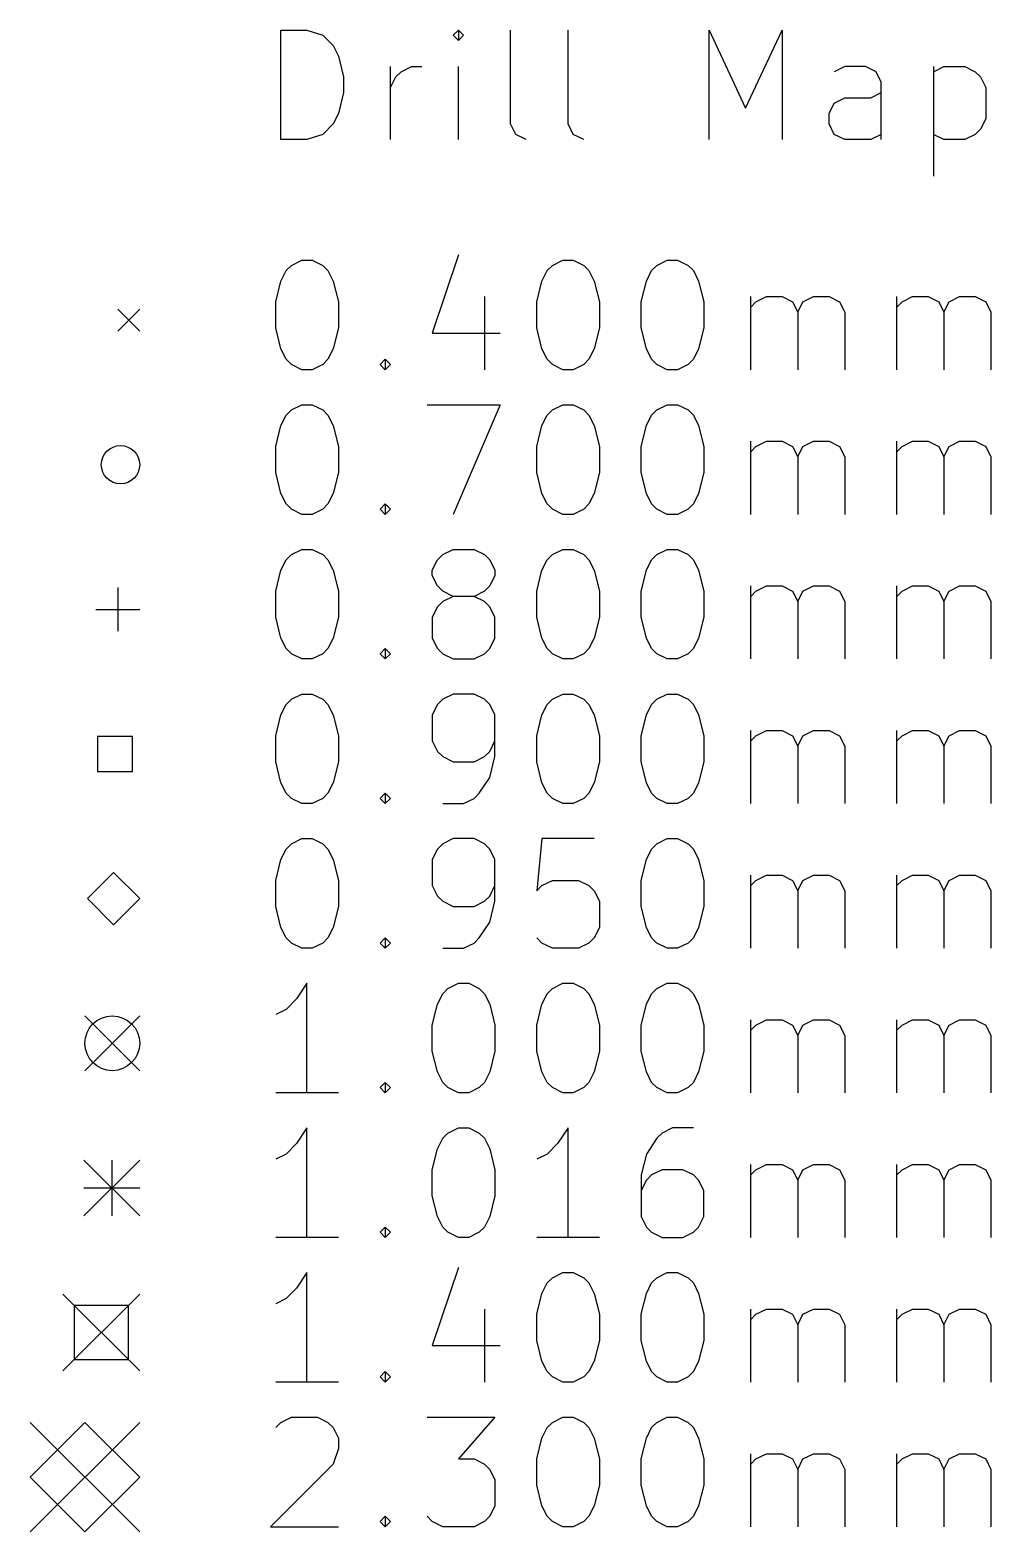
# Model space of a CAD drawing. Extents: x 123 to 280, y -151 to -68.
# Drawn here: x 122.77 to 140.29, y -150.34 to -122.93 of the extents above; entities that cross this region are included whole.
import ezdxf

# ---------------------------------------------------------------- set-up
doc = ezdxf.new("R2010")
doc.units = 0
doc.layers.add('BLACK', color=7, linetype='CONTINUOUS')

msp = doc.modelspace()

# ---------------------------------------------------------------- linework, layer by layer
at = {"layer": 'BLACK', "linetype": 'CONTINUOUS'}
for p, q in [((127.342, -124.93), (127.342, -122.93)), ((127.342, -122.93), (127.818, -122.93)), ((127.818, -122.93), (128.104, -123.025)), ((128.104, -123.025), (128.295, -123.215)), ((130.58, -122.93), (130.485, -123.025)), ((130.485, -123.025), (130.58, -123.12)), ((130.676, -123.025), (130.58, -122.93)), ((130.58, -122.93), (130.58, -123.12)), ((130.58, -123.12), (130.676, -123.025)), ((131.533, -124.644), (131.533, -122.93)), ((132.58, -124.644), (132.58, -122.93)), ((135.152, -124.93), (135.152, -122.93)), ((135.152, -122.93), (135.818, -124.358)), ((135.818, -124.358), (136.485, -122.93)), ((136.485, -122.93), (136.485, -124.93)), ((128.295, -123.215), (128.39, -123.406)), ((128.39, -123.406), (128.485, -123.787)), ((129.342, -124.93), (129.342, -123.596)), ((129.533, -123.692), (129.723, -123.596)), ((129.723, -123.596), (129.914, -123.596)), ((130.58, -124.93), (130.58, -123.596)), ((137.628, -123.596), (137.437, -123.692)), ((138.009, -123.596), (137.628, -123.596)), ((138.199, -123.692), (138.009, -123.596)), ((139.247, -123.596), (139.247, -125.596)), ((139.247, -123.692), (139.437, -123.596)), ((139.437, -123.596), (139.818, -123.596)), ((139.818, -123.596), (140.009, -123.692)), ((128.485, -123.787), (128.485, -124.073)), ((129.342, -123.977), (129.437, -123.787)), ((129.437, -123.787), (129.533, -123.692)), ((138.295, -123.882), (138.199, -123.692)), ((138.295, -124.93), (138.295, -123.882)), ((140.009, -123.692), (140.104, -123.787)), ((140.104, -123.787), (140.199, -123.977)), ((128.485, -124.073), (128.39, -124.454)), ((137.437, -124.263), (137.628, -124.168)), ((137.628, -124.168), (138.104, -124.168)), ((138.104, -124.168), (138.295, -124.073)), ((140.199, -123.977), (140.199, -124.549)), ((128.39, -124.454), (128.295, -124.644)), ((137.342, -124.454), (137.437, -124.263)), ((137.342, -124.644), (137.342, -124.454)), ((128.295, -124.644), (128.104, -124.835)), ((131.628, -124.835), (131.533, -124.644)), ((132.676, -124.835), (132.58, -124.644)), ((137.437, -124.835), (137.342, -124.644)), ((140.199, -124.549), (140.104, -124.739)), ((127.818, -124.93), (127.342, -124.93)), ((128.104, -124.835), (127.818, -124.93)), ((131.818, -124.93), (131.628, -124.835)), ((132.866, -124.93), (132.676, -124.835)), ((137.628, -124.93), (137.437, -124.835)), ((138.104, -124.93), (137.628, -124.93)), ((138.295, -124.835), (138.104, -124.93)), ((139.437, -124.93), (139.247, -124.835)), ((139.818, -124.93), (139.437, -124.93)), ((140.009, -124.835), (139.818, -124.93)), ((140.104, -124.739), (140.009, -124.835)), ((127.533, -127.225), (127.723, -127.13)), ((127.723, -127.13), (127.914, -127.13)), ((127.914, -127.13), (128.104, -127.225)), ((130.58, -127.035), (130.104, -128.463)), ((132.295, -127.225), (132.485, -127.13)), ((132.485, -127.13), (132.676, -127.13)), ((132.676, -127.13), (132.866, -127.225)), ((134.199, -127.225), (134.39, -127.13)), ((134.39, -127.13), (134.58, -127.13)), ((134.58, -127.13), (134.771, -127.225)), ((127.342, -127.511), (127.437, -127.32)), ((127.437, -127.32), (127.533, -127.225)), ((128.104, -127.225), (128.199, -127.32)), ((128.199, -127.32), (128.295, -127.511)), ((132.104, -127.511), (132.199, -127.32)), ((132.199, -127.32), (132.295, -127.225)), ((132.866, -127.225), (132.961, -127.32)), ((132.961, -127.32), (133.056, -127.511)), ((134.009, -127.511), (134.104, -127.32)), ((134.104, -127.32), (134.199, -127.225)), ((134.771, -127.225), (134.866, -127.32)), ((134.866, -127.32), (134.961, -127.511)), ((127.247, -127.892), (127.342, -127.511)), ((128.295, -127.511), (128.39, -127.892)), ((132.009, -127.892), (132.104, -127.511)), ((133.056, -127.511), (133.152, -127.892)), ((133.914, -127.892), (134.009, -127.511)), ((134.961, -127.511), (135.056, -127.892)), ((124.366, -128.025), (124.766, -128.425)), ((124.766, -128.025), (124.366, -128.425)), ((127.247, -128.368), (127.247, -127.892)), ((128.39, -127.892), (128.39, -128.368)), ((131.056, -127.796), (131.056, -129.13)), ((132.009, -128.368), (132.009, -127.892)), ((133.152, -127.892), (133.152, -128.368)), ((133.914, -128.368), (133.914, -127.892)), ((135.056, -127.892), (135.056, -128.368)), ((135.914, -129.13), (135.914, -127.796)), ((135.914, -127.987), (136.009, -127.892)), ((136.009, -127.892), (136.199, -127.796)), ((136.199, -127.796), (136.485, -127.796)), ((136.485, -127.796), (136.676, -127.892)), ((136.676, -127.892), (136.771, -128.082)), ((136.771, -128.082), (136.866, -127.892)), ((136.866, -127.892), (137.056, -127.796)), ((137.056, -127.796), (137.342, -127.796)), ((137.342, -127.796), (137.533, -127.892)), ((137.533, -127.892), (137.628, -128.082)), ((138.58, -129.13), (138.58, -127.796)), ((138.58, -127.987), (138.676, -127.892)), ((138.676, -127.892), (138.866, -127.796)), ((138.866, -127.796), (139.152, -127.796)), ((139.152, -127.796), (139.342, -127.892)), ((139.342, -127.892), (139.437, -128.082)), ((139.437, -128.082), (139.533, -127.892)), ((139.533, -127.892), (139.723, -127.796)), ((139.723, -127.796), (140.009, -127.796)), ((140.009, -127.796), (140.199, -127.892)), ((140.199, -127.892), (140.295, -128.082)), ((136.771, -128.082), (136.771, -129.13)), ((137.628, -128.082), (137.628, -129.13)), ((139.437, -128.082), (139.437, -129.13)), ((140.295, -128.082), (140.295, -129.13)), ((127.342, -128.749), (127.247, -128.368)), ((128.39, -128.368), (128.295, -128.749)), ((130.104, -128.463), (131.342, -128.463)), ((132.104, -128.749), (132.009, -128.368)), ((133.152, -128.368), (133.056, -128.749)), ((134.009, -128.749), (133.914, -128.368)), ((135.056, -128.368), (134.961, -128.749)), ((127.437, -128.939), (127.342, -128.749)), ((128.295, -128.749), (128.199, -128.939)), ((132.199, -128.939), (132.104, -128.749)), ((133.056, -128.749), (132.961, -128.939)), ((134.104, -128.939), (134.009, -128.749)), ((134.961, -128.749), (134.866, -128.939)), ((127.533, -129.035), (127.437, -128.939)), ((127.723, -129.13), (127.533, -129.035)), ((128.104, -129.035), (127.914, -129.13)), ((128.199, -128.939), (128.104, -129.035)), ((129.152, -129.035), (129.247, -128.939)), ((129.247, -129.13), (129.152, -129.035)), ((129.247, -128.939), (129.342, -129.035)), ((129.247, -128.939), (129.247, -129.13)), ((129.342, -129.035), (129.247, -129.13)), ((132.295, -129.035), (132.199, -128.939)), ((132.485, -129.13), (132.295, -129.035)), ((132.866, -129.035), (132.676, -129.13)), ((132.961, -128.939), (132.866, -129.035)), ((134.199, -129.035), (134.104, -128.939)), ((134.39, -129.13), (134.199, -129.035)), ((134.771, -129.035), (134.58, -129.13)), ((134.866, -128.939), (134.771, -129.035)), ((127.914, -129.13), (127.723, -129.13)), ((132.676, -129.13), (132.485, -129.13)), ((134.58, -129.13), (134.39, -129.13)), ((127.437, -129.96), (127.533, -129.865)), ((127.533, -129.865), (127.723, -129.77)), ((127.723, -129.77), (127.914, -129.77)), ((127.914, -129.77), (128.104, -129.865)), ((128.104, -129.865), (128.199, -129.96)), ((130.009, -129.77), (131.342, -129.77)), ((131.342, -129.77), (130.485, -131.77)), ((132.199, -129.96), (132.295, -129.865)), ((132.295, -129.865), (132.485, -129.77)), ((132.485, -129.77), (132.676, -129.77)), ((132.676, -129.77), (132.866, -129.865)), ((132.866, -129.865), (132.961, -129.96)), ((134.104, -129.96), (134.199, -129.865)), ((134.199, -129.865), (134.39, -129.77)), ((134.39, -129.77), (134.58, -129.77)), ((134.58, -129.77), (134.771, -129.865)), ((134.771, -129.865), (134.866, -129.96)), ((127.247, -130.532), (127.342, -130.151)), ((127.342, -130.151), (127.437, -129.96)), ((128.199, -129.96), (128.295, -130.151)), ((128.295, -130.151), (128.39, -130.532)), ((132.009, -130.532), (132.104, -130.151)), ((132.104, -130.151), (132.199, -129.96)), ((132.961, -129.96), (133.056, -130.151)), ((133.056, -130.151), (133.152, -130.532)), ((133.914, -130.532), (134.009, -130.151)), ((134.009, -130.151), (134.104, -129.96)), ((134.866, -129.96), (134.961, -130.151)), ((134.961, -130.151), (135.056, -130.532)), ((135.914, -131.77), (135.914, -130.436)), ((136.009, -130.532), (136.199, -130.436)), ((136.199, -130.436), (136.485, -130.436)), ((136.485, -130.436), (136.676, -130.532)), ((136.866, -130.532), (137.056, -130.436)), ((137.056, -130.436), (137.342, -130.436)), ((137.342, -130.436), (137.533, -130.532)), ((138.58, -131.77), (138.58, -130.436)), ((138.676, -130.532), (138.866, -130.436)), ((138.866, -130.436), (139.152, -130.436)), ((139.152, -130.436), (139.342, -130.532)), ((139.533, -130.532), (139.723, -130.436)), ((139.723, -130.436), (140.009, -130.436)), ((140.009, -130.436), (140.199, -130.532)), ((127.247, -131.008), (127.247, -130.532)), ((128.39, -130.532), (128.39, -131.008)), ((132.009, -131.008), (132.009, -130.532)), ((133.152, -130.532), (133.152, -131.008)), ((133.914, -131.008), (133.914, -130.532)), ((135.056, -130.532), (135.056, -131.008)), ((135.914, -130.627), (136.009, -130.532)), ((136.676, -130.532), (136.771, -130.722)), ((136.771, -130.722), (136.866, -130.532)), ((136.771, -130.722), (136.771, -131.77)), ((137.533, -130.532), (137.628, -130.722)), ((137.628, -130.722), (137.628, -131.77)), ((138.58, -130.627), (138.676, -130.532)), ((139.342, -130.532), (139.437, -130.722)), ((139.437, -130.722), (139.533, -130.532)), ((139.437, -130.722), (139.437, -131.77)), ((140.199, -130.532), (140.295, -130.722)), ((140.295, -130.722), (140.295, -131.77)), ((127.342, -131.389), (127.247, -131.008)), ((128.39, -131.008), (128.295, -131.389)), ((132.104, -131.389), (132.009, -131.008)), ((133.152, -131.008), (133.056, -131.389)), ((134.009, -131.389), (133.914, -131.008)), ((135.056, -131.008), (134.961, -131.389)), ((127.437, -131.579), (127.342, -131.389)), ((127.533, -131.675), (127.437, -131.579)), ((128.199, -131.579), (128.104, -131.675)), ((128.295, -131.389), (128.199, -131.579)), ((129.152, -131.675), (129.247, -131.579)), ((129.247, -131.579), (129.342, -131.675)), ((129.247, -131.579), (129.247, -131.77)), ((132.199, -131.579), (132.104, -131.389)), ((132.295, -131.675), (132.199, -131.579)), ((132.961, -131.579), (132.866, -131.675)), ((133.056, -131.389), (132.961, -131.579)), ((134.104, -131.579), (134.009, -131.389)), ((134.199, -131.675), (134.104, -131.579)), ((134.866, -131.579), (134.771, -131.675)), ((134.961, -131.389), (134.866, -131.579)), ((127.723, -131.77), (127.533, -131.675)), ((127.914, -131.77), (127.723, -131.77)), ((128.104, -131.675), (127.914, -131.77)), ((129.247, -131.77), (129.152, -131.675)), ((129.342, -131.675), (129.247, -131.77)), ((132.485, -131.77), (132.295, -131.675)), ((132.676, -131.77), (132.485, -131.77)), ((132.866, -131.675), (132.676, -131.77)), ((134.39, -131.77), (134.199, -131.675)), ((134.58, -131.77), (134.39, -131.77)), ((134.771, -131.675), (134.58, -131.77)), ((127.533, -132.505), (127.723, -132.41)), ((127.723, -132.41), (127.914, -132.41)), ((127.914, -132.41), (128.104, -132.505)), ((130.295, -132.505), (130.485, -132.41)), ((130.485, -132.41), (130.866, -132.41)), ((130.866, -132.41), (131.056, -132.505)), ((132.295, -132.505), (132.485, -132.41)), ((132.485, -132.41), (132.676, -132.41)), ((132.676, -132.41), (132.866, -132.505)), ((134.199, -132.505), (134.39, -132.41)), ((134.39, -132.41), (134.58, -132.41)), ((134.58, -132.41), (134.771, -132.505)), ((127.342, -132.791), (127.437, -132.6)), ((127.437, -132.6), (127.533, -132.505)), ((128.104, -132.505), (128.199, -132.6)), ((128.199, -132.6), (128.295, -132.791)), ((130.104, -132.791), (130.199, -132.6)), ((130.199, -132.6), (130.295, -132.505)), ((131.056, -132.505), (131.152, -132.6)), ((131.152, -132.6), (131.247, -132.791)), ((132.104, -132.791), (132.199, -132.6)), ((132.199, -132.6), (132.295, -132.505)), ((132.866, -132.505), (132.961, -132.6)), ((132.961, -132.6), (133.056, -132.791)), ((134.009, -132.791), (134.104, -132.6)), ((134.104, -132.6), (134.199, -132.505)), ((134.771, -132.505), (134.866, -132.6)), ((134.866, -132.6), (134.961, -132.791)), ((127.247, -133.172), (127.342, -132.791)), ((128.295, -132.791), (128.39, -133.172)), ((130.104, -132.886), (130.104, -132.791)), ((130.199, -133.076), (130.104, -132.886)), ((131.247, -132.886), (131.152, -133.076)), ((131.247, -132.791), (131.247, -132.886)), ((132.009, -133.172), (132.104, -132.791)), ((133.056, -132.791), (133.152, -133.172)), ((133.914, -133.172), (134.009, -132.791)), ((134.961, -132.791), (135.056, -133.172)), ((124.366, -133.105), (124.366, -133.905)), ((127.247, -133.648), (127.247, -133.172)), ((128.39, -133.172), (128.39, -133.648)), ((130.295, -133.172), (130.199, -133.076)), ((130.485, -133.267), (130.295, -133.172)), ((131.056, -133.172), (130.866, -133.267)), ((131.152, -133.076), (131.056, -133.172)), ((132.009, -133.648), (132.009, -133.172)), ((133.152, -133.172), (133.152, -133.648)), ((133.914, -133.648), (133.914, -133.172)), ((135.056, -133.172), (135.056, -133.648)), ((135.914, -134.41), (135.914, -133.076)), ((135.914, -133.267), (136.009, -133.172)), ((136.009, -133.172), (136.199, -133.076)), ((136.199, -133.076), (136.485, -133.076)), ((136.485, -133.076), (136.676, -133.172)), ((136.676, -133.172), (136.771, -133.362)), ((136.771, -133.362), (136.866, -133.172)), ((136.866, -133.172), (137.056, -133.076)), ((137.056, -133.076), (137.342, -133.076)), ((137.342, -133.076), (137.533, -133.172)), ((137.533, -133.172), (137.628, -133.362)), ((138.58, -134.41), (138.58, -133.076)), ((138.58, -133.267), (138.676, -133.172)), ((138.676, -133.172), (138.866, -133.076)), ((138.866, -133.076), (139.152, -133.076)), ((139.152, -133.076), (139.342, -133.172)), ((139.342, -133.172), (139.437, -133.362)), ((139.437, -133.362), (139.533, -133.172)), ((139.533, -133.172), (139.723, -133.076)), ((139.723, -133.076), (140.009, -133.076)), ((140.009, -133.076), (140.199, -133.172)), ((140.199, -133.172), (140.295, -133.362)), ((123.966, -133.505), (124.766, -133.505)), ((130.199, -133.457), (130.104, -133.648)), ((130.295, -133.362), (130.199, -133.457)), ((130.485, -133.267), (130.295, -133.362)), ((130.866, -133.267), (130.485, -133.267)), ((131.056, -133.362), (130.866, -133.267)), ((131.152, -133.457), (131.056, -133.362)), ((131.247, -133.648), (131.152, -133.457)), ((136.771, -133.362), (136.771, -134.41)), ((137.628, -133.362), (137.628, -134.41)), ((139.437, -133.362), (139.437, -134.41)), ((140.295, -133.362), (140.295, -134.41)), ((127.342, -134.029), (127.247, -133.648)), ((128.39, -133.648), (128.295, -134.029)), ((130.104, -133.648), (130.104, -134.029)), ((131.247, -134.029), (131.247, -133.648)), ((132.104, -134.029), (132.009, -133.648)), ((133.152, -133.648), (133.056, -134.029)), ((134.009, -134.029), (133.914, -133.648)), ((135.056, -133.648), (134.961, -134.029)), ((127.437, -134.219), (127.342, -134.029)), ((128.295, -134.029), (128.199, -134.219)), ((130.104, -134.029), (130.199, -134.219)), ((131.152, -134.219), (131.247, -134.029)), ((132.199, -134.219), (132.104, -134.029)), ((133.056, -134.029), (132.961, -134.219)), ((134.104, -134.219), (134.009, -134.029)), ((134.961, -134.029), (134.866, -134.219)), ((127.533, -134.315), (127.437, -134.219)), ((127.723, -134.41), (127.533, -134.315)), ((128.104, -134.315), (127.914, -134.41)), ((128.199, -134.219), (128.104, -134.315)), ((129.152, -134.315), (129.247, -134.219)), ((129.247, -134.41), (129.152, -134.315)), ((129.247, -134.219), (129.342, -134.315)), ((129.247, -134.219), (129.247, -134.41)), ((129.342, -134.315), (129.247, -134.41)), ((130.199, -134.219), (130.295, -134.315)), ((130.295, -134.315), (130.485, -134.41)), ((130.866, -134.41), (131.056, -134.315)), ((131.056, -134.315), (131.152, -134.219)), ((132.295, -134.315), (132.199, -134.219)), ((132.485, -134.41), (132.295, -134.315)), ((132.866, -134.315), (132.676, -134.41)), ((132.961, -134.219), (132.866, -134.315)), ((134.199, -134.315), (134.104, -134.219)), ((134.39, -134.41), (134.199, -134.315)), ((134.771, -134.315), (134.58, -134.41)), ((134.866, -134.219), (134.771, -134.315)), ((127.914, -134.41), (127.723, -134.41)), ((130.485, -134.41), (130.866, -134.41)), ((132.676, -134.41), (132.485, -134.41)), ((134.58, -134.41), (134.39, -134.41)), ((127.437, -135.24), (127.533, -135.145)), ((127.533, -135.145), (127.723, -135.05)), ((127.723, -135.05), (127.914, -135.05)), ((127.914, -135.05), (128.104, -135.145)), ((128.104, -135.145), (128.199, -135.24)), ((130.295, -135.145), (130.199, -135.24)), ((130.485, -135.05), (130.295, -135.145)), ((130.866, -135.05), (130.485, -135.05)), ((131.056, -135.145), (130.866, -135.05)), ((131.152, -135.24), (131.056, -135.145)), ((132.199, -135.24), (132.295, -135.145)), ((132.295, -135.145), (132.485, -135.05)), ((132.485, -135.05), (132.676, -135.05)), ((132.676, -135.05), (132.866, -135.145)), ((132.866, -135.145), (132.961, -135.24)), ((134.104, -135.24), (134.199, -135.145)), ((134.199, -135.145), (134.39, -135.05)), ((134.39, -135.05), (134.58, -135.05)), ((134.58, -135.05), (134.771, -135.145)), ((134.771, -135.145), (134.866, -135.24)), ((127.342, -135.431), (127.437, -135.24)), ((128.199, -135.24), (128.295, -135.431)), ((130.199, -135.24), (130.104, -135.431)), ((131.247, -135.431), (131.152, -135.24)), ((132.104, -135.431), (132.199, -135.24)), ((132.961, -135.24), (133.056, -135.431)), ((134.009, -135.431), (134.104, -135.24)), ((134.866, -135.24), (134.961, -135.431)), ((127.247, -135.812), (127.342, -135.431)), ((128.295, -135.431), (128.39, -135.812)), ((130.104, -135.431), (130.104, -135.907)), ((131.247, -136.193), (131.247, -135.431)), ((132.009, -135.812), (132.104, -135.431)), ((133.056, -135.431), (133.152, -135.812)), ((133.914, -135.812), (134.009, -135.431)), ((134.961, -135.431), (135.056, -135.812)), ((124.634, -135.827), (123.998, -135.827)), ((123.998, -135.827), (123.998, -136.463)), ((124.634, -136.463), (124.634, -135.827)), ((127.247, -136.288), (127.247, -135.812)), ((128.39, -135.812), (128.39, -136.288)), ((130.104, -135.907), (130.199, -136.097)), ((131.152, -136.097), (131.247, -135.907)), ((132.009, -136.288), (132.009, -135.812)), ((133.152, -135.812), (133.152, -136.288)), ((133.914, -136.288), (133.914, -135.812)), ((135.056, -135.812), (135.056, -136.288)), ((135.914, -137.05), (135.914, -135.716)), ((135.914, -135.907), (136.009, -135.812)), ((136.009, -135.812), (136.199, -135.716)), ((136.199, -135.716), (136.485, -135.716)), ((136.485, -135.716), (136.676, -135.812)), ((136.676, -135.812), (136.771, -136.002)), ((136.771, -136.002), (136.866, -135.812)), ((136.866, -135.812), (137.056, -135.716)), ((137.056, -135.716), (137.342, -135.716)), ((137.342, -135.716), (137.533, -135.812)), ((137.533, -135.812), (137.628, -136.002)), ((138.58, -137.05), (138.58, -135.716)), ((138.58, -135.907), (138.676, -135.812)), ((138.676, -135.812), (138.866, -135.716)), ((138.866, -135.716), (139.152, -135.716)), ((139.152, -135.716), (139.342, -135.812)), ((139.342, -135.812), (139.437, -136.002)), ((139.437, -136.002), (139.533, -135.812)), ((139.533, -135.812), (139.723, -135.716)), ((139.723, -135.716), (140.009, -135.716)), ((140.009, -135.716), (140.199, -135.812)), ((140.199, -135.812), (140.295, -136.002)), ((130.199, -136.097), (130.295, -136.193)), ((130.295, -136.193), (130.485, -136.288)), ((130.866, -136.288), (131.056, -136.193)), ((131.056, -136.193), (131.152, -136.097)), ((131.152, -136.574), (131.247, -136.193)), ((136.771, -136.002), (136.771, -137.05)), ((137.628, -136.002), (137.628, -137.05)), ((139.437, -136.002), (139.437, -137.05)), ((140.295, -136.002), (140.295, -137.05)), ((123.998, -136.463), (124.634, -136.463)), ((127.342, -136.669), (127.247, -136.288)), ((128.39, -136.288), (128.295, -136.669)), ((130.485, -136.288), (130.866, -136.288)), ((132.104, -136.669), (132.009, -136.288)), ((133.152, -136.288), (133.056, -136.669)), ((134.009, -136.669), (133.914, -136.288)), ((135.056, -136.288), (134.961, -136.669)), ((127.437, -136.859), (127.342, -136.669)), ((128.295, -136.669), (128.199, -136.859)), ((130.961, -136.859), (131.152, -136.574)), ((132.199, -136.859), (132.104, -136.669)), ((133.056, -136.669), (132.961, -136.859)), ((134.104, -136.859), (134.009, -136.669)), ((134.961, -136.669), (134.866, -136.859)), ((127.533, -136.955), (127.437, -136.859)), ((127.723, -137.05), (127.533, -136.955)), ((127.914, -137.05), (127.723, -137.05)), ((128.104, -136.955), (127.914, -137.05)), ((128.199, -136.859), (128.104, -136.955)), ((129.152, -136.955), (129.247, -136.859)), ((129.247, -137.05), (129.152, -136.955)), ((129.247, -136.859), (129.342, -136.955)), ((129.247, -136.859), (129.247, -137.05)), ((129.342, -136.955), (129.247, -137.05)), ((130.295, -137.05), (130.676, -137.05)), ((130.676, -137.05), (130.866, -136.955)), ((130.866, -136.955), (130.961, -136.859)), ((132.295, -136.955), (132.199, -136.859)), ((132.485, -137.05), (132.295, -136.955)), ((132.676, -137.05), (132.485, -137.05)), ((132.866, -136.955), (132.676, -137.05)), ((132.961, -136.859), (132.866, -136.955)), ((134.199, -136.955), (134.104, -136.859)), ((134.39, -137.05), (134.199, -136.955)), ((134.58, -137.05), (134.39, -137.05)), ((134.771, -136.955), (134.58, -137.05)), ((134.866, -136.859), (134.771, -136.955)), ((127.342, -138.071), (127.437, -137.88)), ((127.437, -137.88), (127.533, -137.785)), ((127.533, -137.785), (127.723, -137.69)), ((127.723, -137.69), (127.914, -137.69)), ((127.914, -137.69), (128.104, -137.785)), ((128.104, -137.785), (128.199, -137.88)), ((128.199, -137.88), (128.295, -138.071)), ((130.199, -137.88), (130.104, -138.071)), ((130.295, -137.785), (130.199, -137.88)), ((130.485, -137.69), (130.295, -137.785)), ((130.866, -137.69), (130.485, -137.69)), ((131.056, -137.785), (130.866, -137.69)), ((131.152, -137.88), (131.056, -137.785)), ((131.247, -138.071), (131.152, -137.88)), ((132.104, -137.69), (132.009, -138.642)), ((133.056, -137.69), (132.104, -137.69)), ((134.009, -138.071), (134.104, -137.88)), ((134.104, -137.88), (134.199, -137.785)), ((134.199, -137.785), (134.39, -137.69)), ((134.39, -137.69), (134.58, -137.69)), ((134.58, -137.69), (134.771, -137.785)), ((134.771, -137.785), (134.866, -137.88)), ((134.866, -137.88), (134.961, -138.071)), ((127.247, -138.452), (127.342, -138.071)), ((128.295, -138.071), (128.39, -138.452)), ((130.104, -138.071), (130.104, -138.547)), ((131.247, -138.833), (131.247, -138.071)), ((133.914, -138.452), (134.009, -138.071)), ((134.961, -138.071), (135.056, -138.452)), ((124.291, -138.31), (123.816, -138.785)), ((124.766, -138.785), (124.291, -138.31)), ((135.914, -139.69), (135.914, -138.356)), ((136.009, -138.452), (136.199, -138.356)), ((136.199, -138.356), (136.485, -138.356)), ((136.485, -138.356), (136.676, -138.452)), ((136.866, -138.452), (137.056, -138.356)), ((137.056, -138.356), (137.342, -138.356)), ((137.342, -138.356), (137.533, -138.452)), ((138.58, -139.69), (138.58, -138.356)), ((138.676, -138.452), (138.866, -138.356)), ((138.866, -138.356), (139.152, -138.356)), ((139.152, -138.356), (139.342, -138.452)), ((139.533, -138.452), (139.723, -138.356)), ((139.723, -138.356), (140.009, -138.356)), ((140.009, -138.356), (140.199, -138.452)), ((127.247, -138.928), (127.247, -138.452)), ((128.39, -138.452), (128.39, -138.928)), ((130.104, -138.547), (130.199, -138.737)), ((131.152, -138.737), (131.247, -138.547)), ((132.009, -138.642), (132.104, -138.547)), ((132.104, -138.547), (132.295, -138.452)), ((132.295, -138.452), (132.771, -138.452)), ((132.771, -138.452), (132.961, -138.547)), ((132.961, -138.547), (133.056, -138.642)), ((133.056, -138.642), (133.152, -138.833)), ((133.914, -138.928), (133.914, -138.452)), ((135.056, -138.452), (135.056, -138.928)), ((135.914, -138.547), (136.009, -138.452)), ((136.676, -138.452), (136.771, -138.642)), ((136.771, -138.642), (136.866, -138.452)), ((136.771, -138.642), (136.771, -139.69)), ((137.533, -138.452), (137.628, -138.642)), ((137.628, -138.642), (137.628, -139.69)), ((138.58, -138.547), (138.676, -138.452)), ((139.342, -138.452), (139.437, -138.642)), ((139.437, -138.642), (139.533, -138.452)), ((139.437, -138.642), (139.437, -139.69)), ((140.199, -138.452), (140.295, -138.642)), ((140.295, -138.642), (140.295, -139.69)), ((123.816, -138.785), (124.291, -139.26)), ((124.291, -139.26), (124.766, -138.785)), ((127.342, -139.309), (127.247, -138.928)), ((128.39, -138.928), (128.295, -139.309)), ((130.199, -138.737), (130.295, -138.833)), ((130.295, -138.833), (130.485, -138.928)), ((130.485, -138.928), (130.866, -138.928)), ((130.866, -138.928), (131.056, -138.833)), ((131.056, -138.833), (131.152, -138.737)), ((131.152, -139.214), (131.247, -138.833)), ((133.152, -138.833), (133.152, -139.309)), ((134.009, -139.309), (133.914, -138.928)), ((135.056, -138.928), (134.961, -139.309)), ((130.961, -139.499), (131.152, -139.214)), ((127.437, -139.499), (127.342, -139.309)), ((127.533, -139.595), (127.437, -139.499)), ((128.199, -139.499), (128.104, -139.595)), ((128.295, -139.309), (128.199, -139.499)), ((129.152, -139.595), (129.247, -139.499)), ((129.247, -139.499), (129.342, -139.595)), ((129.247, -139.499), (129.247, -139.69)), ((130.866, -139.595), (130.961, -139.499)), ((132.104, -139.595), (132.009, -139.499)), ((133.056, -139.499), (132.961, -139.595)), ((133.152, -139.309), (133.056, -139.499)), ((134.104, -139.499), (134.009, -139.309)), ((134.199, -139.595), (134.104, -139.499)), ((134.866, -139.499), (134.771, -139.595)), ((134.961, -139.309), (134.866, -139.499)), ((127.723, -139.69), (127.533, -139.595)), ((127.914, -139.69), (127.723, -139.69)), ((128.104, -139.595), (127.914, -139.69)), ((129.247, -139.69), (129.152, -139.595)), ((129.342, -139.595), (129.247, -139.69)), ((130.295, -139.69), (130.676, -139.69)), ((130.676, -139.69), (130.866, -139.595)), ((132.295, -139.69), (132.104, -139.595)), ((132.771, -139.69), (132.295, -139.69)), ((132.961, -139.595), (132.771, -139.69)), ((134.39, -139.69), (134.199, -139.595)), ((134.58, -139.69), (134.39, -139.69)), ((134.771, -139.595), (134.58, -139.69)), ((127.818, -140.33), (127.628, -140.615)), ((127.818, -142.33), (127.818, -140.33)), ((130.39, -140.425), (130.58, -140.33)), ((130.58, -140.33), (130.771, -140.33)), ((130.771, -140.33), (130.961, -140.425)), ((132.295, -140.425), (132.485, -140.33)), ((132.485, -140.33), (132.676, -140.33)), ((132.676, -140.33), (132.866, -140.425)), ((134.199, -140.425), (134.39, -140.33)), ((134.39, -140.33), (134.58, -140.33)), ((134.58, -140.33), (134.771, -140.425)), ((127.628, -140.615), (127.437, -140.806)), ((130.199, -140.711), (130.295, -140.52)), ((130.295, -140.52), (130.39, -140.425)), ((130.961, -140.425), (131.056, -140.52)), ((131.056, -140.52), (131.152, -140.711)), ((132.104, -140.711), (132.199, -140.52)), ((132.199, -140.52), (132.295, -140.425)), ((132.866, -140.425), (132.961, -140.52)), ((132.961, -140.52), (133.056, -140.711)), ((134.009, -140.711), (134.104, -140.52)), ((134.104, -140.52), (134.199, -140.425)), ((134.771, -140.425), (134.866, -140.52)), ((134.866, -140.52), (134.961, -140.711)), ((127.437, -140.806), (127.247, -140.901)), ((130.104, -141.092), (130.199, -140.711)), ((131.152, -140.711), (131.247, -141.092)), ((132.009, -141.092), (132.104, -140.711)), ((133.056, -140.711), (133.152, -141.092)), ((133.914, -141.092), (134.009, -140.711)), ((134.961, -140.711), (135.056, -141.092)), ((123.766, -140.925), (124.766, -141.925)), ((124.766, -140.925), (123.766, -141.925)), ((130.104, -141.568), (130.104, -141.092)), ((131.247, -141.092), (131.247, -141.568)), ((132.009, -141.568), (132.009, -141.092)), ((133.152, -141.092), (133.152, -141.568)), ((133.914, -141.568), (133.914, -141.092)), ((135.056, -141.092), (135.056, -141.568)), ((135.914, -142.33), (135.914, -140.996)), ((135.914, -141.187), (136.009, -141.092)), ((136.009, -141.092), (136.199, -140.996)), ((136.199, -140.996), (136.485, -140.996)), ((136.485, -140.996), (136.676, -141.092)), ((136.676, -141.092), (136.771, -141.282)), ((136.771, -141.282), (136.866, -141.092)), ((136.866, -141.092), (137.056, -140.996)), ((137.056, -140.996), (137.342, -140.996)), ((137.342, -140.996), (137.533, -141.092)), ((137.533, -141.092), (137.628, -141.282)), ((138.58, -142.33), (138.58, -140.996)), ((138.58, -141.187), (138.676, -141.092)), ((138.676, -141.092), (138.866, -140.996)), ((138.866, -140.996), (139.152, -140.996)), ((139.152, -140.996), (139.342, -141.092)), ((139.342, -141.092), (139.437, -141.282)), ((139.437, -141.282), (139.533, -141.092)), ((139.533, -141.092), (139.723, -140.996)), ((139.723, -140.996), (140.009, -140.996)), ((140.009, -140.996), (140.199, -141.092)), ((140.199, -141.092), (140.295, -141.282)), ((136.771, -141.282), (136.771, -142.33)), ((137.628, -141.282), (137.628, -142.33)), ((139.437, -141.282), (139.437, -142.33)), ((140.295, -141.282), (140.295, -142.33)), ((130.199, -141.949), (130.104, -141.568)), ((131.247, -141.568), (131.152, -141.949)), ((132.104, -141.949), (132.009, -141.568)), ((133.152, -141.568), (133.056, -141.949)), ((134.009, -141.949), (133.914, -141.568)), ((135.056, -141.568), (134.961, -141.949)), ((130.295, -142.139), (130.199, -141.949)), ((131.152, -141.949), (131.056, -142.139)), ((132.199, -142.139), (132.104, -141.949)), ((133.056, -141.949), (132.961, -142.139)), ((134.104, -142.139), (134.009, -141.949)), ((134.961, -141.949), (134.866, -142.139)), ((129.152, -142.235), (129.247, -142.139)), ((129.247, -142.33), (129.152, -142.235)), ((129.247, -142.139), (129.342, -142.235)), ((129.247, -142.139), (129.247, -142.33)), ((129.342, -142.235), (129.247, -142.33)), ((130.39, -142.235), (130.295, -142.139)), ((130.58, -142.33), (130.39, -142.235)), ((130.961, -142.235), (130.771, -142.33)), ((131.056, -142.139), (130.961, -142.235)), ((132.295, -142.235), (132.199, -142.139)), ((132.485, -142.33), (132.295, -142.235)), ((132.866, -142.235), (132.676, -142.33)), ((132.961, -142.139), (132.866, -142.235)), ((134.199, -142.235), (134.104, -142.139)), ((134.39, -142.33), (134.199, -142.235)), ((134.771, -142.235), (134.58, -142.33)), ((134.866, -142.139), (134.771, -142.235)), ((128.39, -142.33), (127.247, -142.33)), ((130.771, -142.33), (130.58, -142.33)), ((132.676, -142.33), (132.485, -142.33)), ((134.58, -142.33), (134.39, -142.33)), ((127.818, -142.97), (127.628, -143.255)), ((127.818, -144.97), (127.818, -142.97)), ((130.295, -143.16), (130.39, -143.065)), ((130.39, -143.065), (130.58, -142.97)), ((130.58, -142.97), (130.771, -142.97)), ((130.771, -142.97), (130.961, -143.065)), ((130.961, -143.065), (131.056, -143.16)), ((132.58, -142.97), (132.39, -143.255)), ((132.58, -144.97), (132.58, -142.97)), ((134.295, -143.065), (134.199, -143.16)), ((134.485, -142.97), (134.295, -143.065)), ((134.866, -142.97), (134.485, -142.97)), ((127.628, -143.255), (127.437, -143.446)), ((130.104, -143.732), (130.199, -143.351)), ((130.199, -143.351), (130.295, -143.16)), ((131.056, -143.16), (131.152, -143.351)), ((131.152, -143.351), (131.247, -143.732)), ((132.39, -143.255), (132.199, -143.446)), ((134.199, -143.16), (134.009, -143.446)), ((123.75, -143.557), (124.766, -144.573)), ((124.766, -143.557), (123.75, -144.573)), ((124.258, -143.557), (124.258, -144.573)), ((127.437, -143.446), (127.247, -143.541)), ((132.199, -143.446), (132.009, -143.541)), ((134.009, -143.446), (133.914, -143.827)), ((135.914, -144.97), (135.914, -143.636)), ((136.009, -143.732), (136.199, -143.636)), ((136.199, -143.636), (136.485, -143.636)), ((136.485, -143.636), (136.676, -143.732)), ((136.866, -143.732), (137.056, -143.636)), ((137.056, -143.636), (137.342, -143.636)), ((137.342, -143.636), (137.533, -143.732)), ((138.58, -144.97), (138.58, -143.636)), ((138.676, -143.732), (138.866, -143.636)), ((138.866, -143.636), (139.152, -143.636)), ((139.152, -143.636), (139.342, -143.732)), ((139.533, -143.732), (139.723, -143.636)), ((139.723, -143.636), (140.009, -143.636)), ((140.009, -143.636), (140.199, -143.732)), ((130.104, -144.208), (130.104, -143.732)), ((131.247, -143.732), (131.247, -144.208)), ((133.914, -143.827), (133.914, -144.589)), ((134.009, -143.922), (133.914, -144.113)), ((134.104, -143.827), (134.009, -143.922)), ((134.295, -143.732), (134.104, -143.827)), ((134.676, -143.732), (134.295, -143.732)), ((134.866, -143.827), (134.676, -143.732)), ((134.961, -143.922), (134.866, -143.827)), ((135.056, -144.113), (134.961, -143.922)), ((135.914, -143.827), (136.009, -143.732)), ((136.676, -143.732), (136.771, -143.922)), ((136.771, -143.922), (136.866, -143.732)), ((136.771, -143.922), (136.771, -144.97)), ((137.533, -143.732), (137.628, -143.922)), ((137.628, -143.922), (137.628, -144.97)), ((138.58, -143.827), (138.676, -143.732)), ((139.342, -143.732), (139.437, -143.922)), ((139.437, -143.922), (139.533, -143.732)), ((139.437, -143.922), (139.437, -144.97)), ((140.199, -143.732), (140.295, -143.922)), ((140.295, -143.922), (140.295, -144.97)), ((123.75, -144.065), (124.766, -144.065)), ((135.056, -144.589), (135.056, -144.113)), ((130.199, -144.589), (130.104, -144.208)), ((131.247, -144.208), (131.152, -144.589)), ((130.295, -144.779), (130.199, -144.589)), ((131.152, -144.589), (131.056, -144.779)), ((133.914, -144.589), (134.009, -144.779)), ((134.961, -144.779), (135.056, -144.589)), ((128.39, -144.97), (127.247, -144.97)), ((129.152, -144.875), (129.247, -144.779)), ((129.247, -144.97), (129.152, -144.875)), ((129.247, -144.779), (129.342, -144.875)), ((129.247, -144.779), (129.247, -144.97)), ((129.342, -144.875), (129.247, -144.97)), ((130.39, -144.875), (130.295, -144.779)), ((130.58, -144.97), (130.39, -144.875)), ((130.771, -144.97), (130.58, -144.97)), ((130.961, -144.875), (130.771, -144.97)), ((131.056, -144.779), (130.961, -144.875)), ((133.152, -144.97), (132.009, -144.97)), ((134.009, -144.779), (134.104, -144.875)), ((134.104, -144.875), (134.295, -144.97)), ((134.295, -144.97), (134.676, -144.97)), ((134.676, -144.97), (134.866, -144.875)), ((134.866, -144.875), (134.961, -144.779)), ((130.58, -145.515), (130.104, -146.943)), ((127.818, -145.61), (127.628, -145.895)), ((127.818, -147.61), (127.818, -145.61)), ((132.104, -145.991), (132.199, -145.8)), ((132.199, -145.8), (132.295, -145.705)), ((132.295, -145.705), (132.485, -145.61)), ((132.485, -145.61), (132.676, -145.61)), ((132.676, -145.61), (132.866, -145.705)), ((132.866, -145.705), (132.961, -145.8)), ((132.961, -145.8), (133.056, -145.991)), ((134.009, -145.991), (134.104, -145.8)), ((134.104, -145.8), (134.199, -145.705)), ((134.199, -145.705), (134.39, -145.61)), ((134.39, -145.61), (134.58, -145.61)), ((134.58, -145.61), (134.771, -145.705)), ((134.771, -145.705), (134.866, -145.8)), ((134.866, -145.8), (134.961, -145.991)), ((123.366, -146.005), (124.766, -147.405)), ((124.766, -146.005), (123.366, -147.405)), ((127.437, -146.086), (127.247, -146.181)), ((127.628, -145.895), (127.437, -146.086)), ((132.009, -146.372), (132.104, -145.991)), ((133.056, -145.991), (133.152, -146.372)), ((133.914, -146.372), (134.009, -145.991)), ((134.961, -145.991), (135.056, -146.372)), ((124.561, -146.21), (123.571, -146.21)), ((123.571, -146.21), (123.571, -147.2)), ((124.561, -147.2), (124.561, -146.21)), ((131.056, -146.276), (131.056, -147.61)), ((132.009, -146.848), (132.009, -146.372)), ((133.152, -146.372), (133.152, -146.848)), ((133.914, -146.848), (133.914, -146.372)), ((135.056, -146.372), (135.056, -146.848)), ((135.914, -147.61), (135.914, -146.276)), ((135.914, -146.467), (136.009, -146.372)), ((136.009, -146.372), (136.199, -146.276)), ((136.199, -146.276), (136.485, -146.276)), ((136.485, -146.276), (136.676, -146.372)), ((136.676, -146.372), (136.771, -146.562)), ((136.771, -146.562), (136.866, -146.372)), ((136.866, -146.372), (137.056, -146.276)), ((137.056, -146.276), (137.342, -146.276)), ((137.342, -146.276), (137.533, -146.372)), ((137.533, -146.372), (137.628, -146.562)), ((138.58, -147.61), (138.58, -146.276)), ((138.58, -146.467), (138.676, -146.372)), ((138.676, -146.372), (138.866, -146.276)), ((138.866, -146.276), (139.152, -146.276)), ((139.152, -146.276), (139.342, -146.372)), ((139.342, -146.372), (139.437, -146.562)), ((139.437, -146.562), (139.533, -146.372)), ((139.533, -146.372), (139.723, -146.276)), ((139.723, -146.276), (140.009, -146.276)), ((140.009, -146.276), (140.199, -146.372)), ((140.199, -146.372), (140.295, -146.562)), ((136.771, -146.562), (136.771, -147.61)), ((137.628, -146.562), (137.628, -147.61)), ((139.437, -146.562), (139.437, -147.61)), ((140.295, -146.562), (140.295, -147.61)), ((130.104, -146.943), (131.342, -146.943)), ((132.104, -147.229), (132.009, -146.848)), ((133.152, -146.848), (133.056, -147.229)), ((134.009, -147.229), (133.914, -146.848)), ((135.056, -146.848), (134.961, -147.229)), ((123.571, -147.2), (124.561, -147.2)), ((129.152, -147.515), (129.247, -147.419)), ((129.247, -147.419), (129.342, -147.515)), ((129.247, -147.419), (129.247, -147.61)), ((132.199, -147.419), (132.104, -147.229)), ((132.295, -147.515), (132.199, -147.419)), ((132.961, -147.419), (132.866, -147.515)), ((133.056, -147.229), (132.961, -147.419)), ((134.104, -147.419), (134.009, -147.229)), ((134.199, -147.515), (134.104, -147.419)), ((134.866, -147.419), (134.771, -147.515)), ((134.961, -147.229), (134.866, -147.419)), ((128.39, -147.61), (127.247, -147.61)), ((129.247, -147.61), (129.152, -147.515)), ((129.342, -147.515), (129.247, -147.61)), ((132.485, -147.61), (132.295, -147.515)), ((132.676, -147.61), (132.485, -147.61)), ((132.866, -147.515), (132.676, -147.61)), ((134.39, -147.61), (134.199, -147.515)), ((134.58, -147.61), (134.39, -147.61)), ((134.771, -147.515), (134.58, -147.61)), ((127.342, -148.345), (127.533, -148.25)), ((127.533, -148.25), (128.009, -148.25)), ((128.009, -148.25), (128.199, -148.345)), ((130.009, -148.25), (131.247, -148.25)), ((131.247, -148.25), (130.58, -149.012)), ((132.295, -148.345), (132.485, -148.25)), ((132.485, -148.25), (132.676, -148.25)), ((132.676, -148.25), (132.866, -148.345)), ((134.199, -148.345), (134.39, -148.25)), ((134.39, -148.25), (134.58, -148.25)), ((134.58, -148.25), (134.771, -148.345)), ((122.766, -148.345), (124.766, -150.345)), ((124.766, -148.345), (122.766, -150.345)), ((123.766, -148.345), (122.766, -149.345)), ((124.766, -149.345), (123.766, -148.345)), ((127.247, -148.44), (127.342, -148.345)), ((128.199, -148.345), (128.295, -148.44)), ((128.295, -148.44), (128.39, -148.631)), ((132.104, -148.631), (132.199, -148.44)), ((132.199, -148.44), (132.295, -148.345)), ((132.866, -148.345), (132.961, -148.44)), ((132.961, -148.44), (133.056, -148.631)), ((134.009, -148.631), (134.104, -148.44)), ((134.104, -148.44), (134.199, -148.345)), ((134.771, -148.345), (134.866, -148.44)), ((134.866, -148.44), (134.961, -148.631)), ((128.39, -148.821), (128.295, -149.107)), ((128.39, -148.631), (128.39, -148.821)), ((132.009, -149.012), (132.104, -148.631)), ((133.056, -148.631), (133.152, -149.012)), ((133.914, -149.012), (134.009, -148.631)), ((134.961, -148.631), (135.056, -149.012)), ((128.295, -149.107), (127.152, -150.25)), ((130.58, -149.012), (130.866, -149.012)), ((130.866, -149.012), (131.056, -149.107)), ((131.056, -149.107), (131.152, -149.202)), ((132.009, -149.488), (132.009, -149.012)), ((133.152, -149.012), (133.152, -149.488)), ((133.914, -149.488), (133.914, -149.012)), ((135.056, -149.012), (135.056, -149.488)), ((135.914, -150.25), (135.914, -148.916)), ((135.914, -149.107), (136.009, -149.012)), ((136.009, -149.012), (136.199, -148.916)), ((136.199, -148.916), (136.485, -148.916)), ((136.485, -148.916), (136.676, -149.012)), ((136.676, -149.012), (136.771, -149.202)), ((136.771, -149.202), (136.866, -149.012)), ((136.866, -149.012), (137.056, -148.916)), ((137.056, -148.916), (137.342, -148.916)), ((137.342, -148.916), (137.533, -149.012)), ((137.533, -149.012), (137.628, -149.202)), ((138.58, -150.25), (138.58, -148.916)), ((138.58, -149.107), (138.676, -149.012)), ((138.676, -149.012), (138.866, -148.916)), ((138.866, -148.916), (139.152, -148.916)), ((139.152, -148.916), (139.342, -149.012)), ((139.342, -149.012), (139.437, -149.202)), ((139.437, -149.202), (139.533, -149.012)), ((139.533, -149.012), (139.723, -148.916)), ((139.723, -148.916), (140.009, -148.916)), ((140.009, -148.916), (140.199, -149.012)), ((140.199, -149.012), (140.295, -149.202)), ((122.766, -149.345), (123.766, -150.345)), ((123.766, -150.345), (124.766, -149.345)), ((131.152, -149.202), (131.247, -149.393)), ((131.247, -149.393), (131.247, -149.869)), ((136.771, -149.202), (136.771, -150.25)), ((137.628, -149.202), (137.628, -150.25)), ((139.437, -149.202), (139.437, -150.25)), ((140.295, -149.202), (140.295, -150.25)), ((132.104, -149.869), (132.009, -149.488)), ((133.152, -149.488), (133.056, -149.869)), ((134.009, -149.869), (133.914, -149.488)), ((135.056, -149.488), (134.961, -149.869)), ((131.247, -149.869), (131.152, -150.059)), ((132.199, -150.059), (132.104, -149.869)), ((133.056, -149.869), (132.961, -150.059)), ((134.104, -150.059), (134.009, -149.869)), ((134.961, -149.869), (134.866, -150.059)), ((129.152, -150.155), (129.247, -150.059)), ((129.247, -150.25), (129.152, -150.155)), ((129.247, -150.059), (129.342, -150.155)), ((129.247, -150.059), (129.247, -150.25)), ((129.342, -150.155), (129.247, -150.25)), ((130.104, -150.155), (130.009, -150.059)), ((130.295, -150.25), (130.104, -150.155)), ((131.056, -150.155), (130.866, -150.25)), ((131.152, -150.059), (131.056, -150.155)), ((132.295, -150.155), (132.199, -150.059)), ((132.485, -150.25), (132.295, -150.155)), ((132.866, -150.155), (132.676, -150.25)), ((132.961, -150.059), (132.866, -150.155)), ((134.199, -150.155), (134.104, -150.059)), ((134.39, -150.25), (134.199, -150.155)), ((134.771, -150.155), (134.58, -150.25)), ((134.866, -150.059), (134.771, -150.155)), ((127.152, -150.25), (128.39, -150.25)), ((130.866, -150.25), (130.295, -150.25)), ((132.676, -150.25), (132.485, -150.25)), ((134.58, -150.25), (134.39, -150.25))]:
    msp.add_line(p, q, dxfattribs=at)
at = {"layer": 'BLACK'}
for centre, radius in [((124.416, -130.865), 0.35), ((124.266, -141.425), 0.5)]:
    msp.add_circle(centre, radius, dxfattribs=at)

doc.saveas('drawing.dxf')
